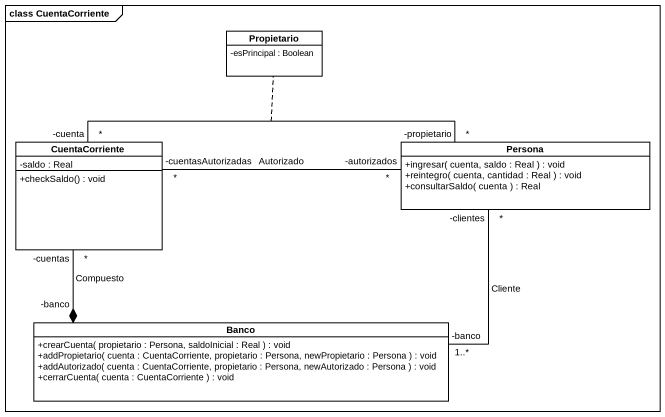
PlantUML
@startuml
mainframe class CuentaCorriente
hide circle
hide empty members
skinparam classAttributeIconSize 0
class Propietario {
  -esPrincipal : Boolean
}
class CuentaCorriente {
  -saldo : Real
  +checkSaldo() : void
}
class Persona {
  +ingresar( cuenta, saldo : Real ) : void
  +reintegro( cuenta, cantidad : Real ) : void
  +consultarSaldo( cuenta ) : Real
}
class Banco {
  +crearCuenta( propietario : Persona, saldoInicial : Real ) : void
  +addPropietario( cuenta : CuentaCorriente, propietario : Persona, newPropietario : Persona ) : void
  +addAutorizado( cuenta : CuentaCorriente, propietario : Persona, newAutorizado : Persona ) : void
  +cerrarCuenta( cuenta : CuentaCorriente ) : void
}
CuentaCorriente "-cuentasAutorizadas\n*" -right- "-autorizados\n*" Persona : Autorizado
CuentaCorriente "*\n-cuenta" -right- "-propietario\n*" Persona
(CuentaCorriente, Persona) .. Propietario
Banco "-banco" *-up- "-cuentas\n*" CuentaCorriente : Compuesto
Banco "-banco\n1..*" -up- "*\n-clientes" Persona : Cliente
@enduml
